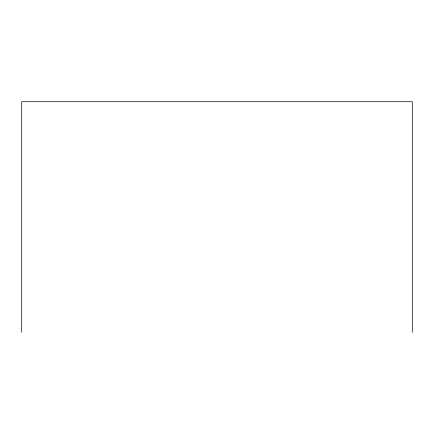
<?xml version="1.0" encoding="UTF-8"?>
<svg xmlns="http://www.w3.org/2000/svg" width="434" height="434" viewBox="0 0 434 434"><rect width="100%" height="100%" fill="white"/><g stroke="black" fill="none" stroke-linecap="round" stroke-linejoin="round"><path stroke-width="0.65" d="M412.3 332.292L412.3 101.708L21.7 101.708L21.7 332.292"/></g></svg>
